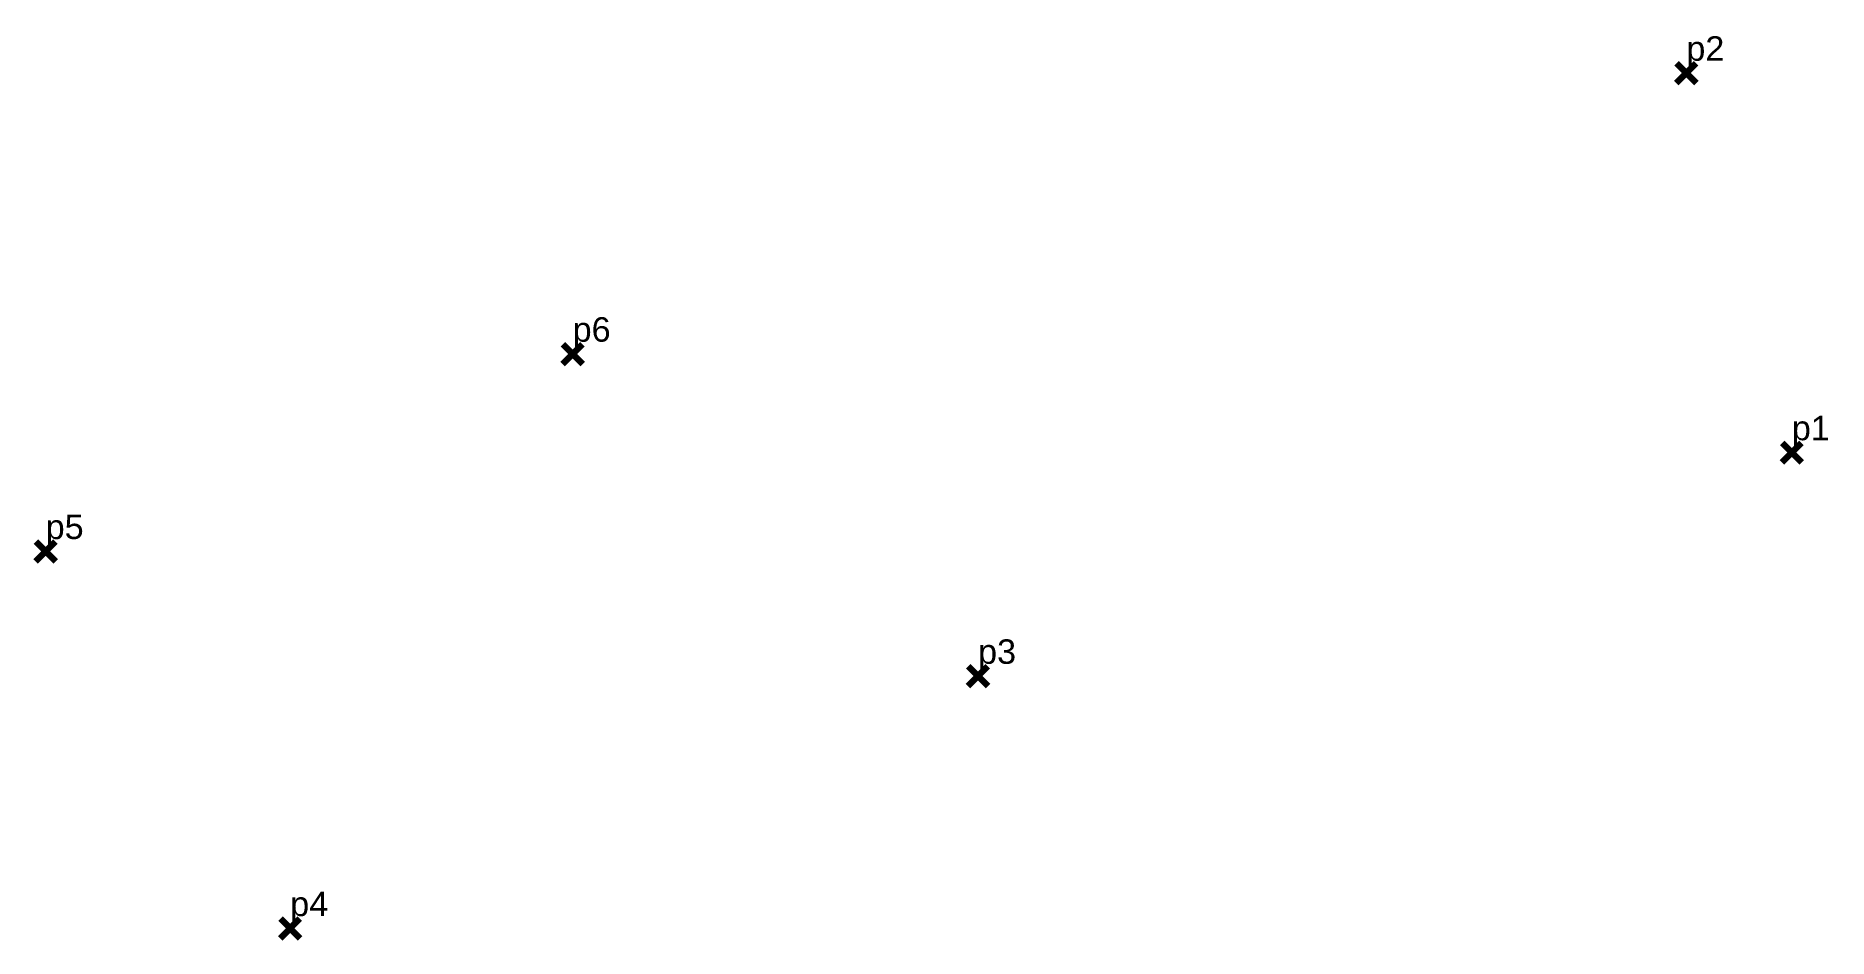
# Model space of a CAD drawing. Header units: millimetres. Extents: x 607516.6 to 607581.2, y 1323671.5 to 1323734.7.
# Drawn here: x 607516.58 to 607553.23, y 1323716.23 to 1323734.68 of the extents above; entities outside this region: 8.
import ezdxf

# ---------------------------------------------------------------- set-up
doc = ezdxf.new("R2010")
doc.units = ezdxf.units.MM
doc.header["$PDMODE"] = 3
doc.header["$PDSIZE"] = 0.2
doc.layers.add('Point', color=5, linetype='CONTINUOUS', lineweight=100)
doc.layers.add('Point_Name', color=1, linetype='CONTINUOUS', lineweight=100)
doc.styles.get("Standard").update_dxf_attribs({"font": 'arial.ttf', "width": 0.65})

msp = doc.modelspace()

# ---------------------------------------------------------------- linework, layer by layer
at = {"layer": 'Point'}
for p in [(607550.329, 1323733.918, 144.95), (607527.557, 1323728.175, 148.934), (607552.486, 1323726.161, 142.461), (607516.782, 1323724.141, 150.048), (607535.847, 1323721.591, 147.368), (607521.782, 1323716.434, 149.621), (607577.452, 1323682.621, 141.455), (607540.767, 1323677.299, 141.87), (607580.423, 1323676.604, 140.835), (607543.322, 1323671.653, 140.687)]:
    msp.add_point(p, dxfattribs=at)

# ---------------------------------------------------------------- texts
at = {"layer": 'Point_Name'}
for s, p in [('p2', (607550.329, 1323734.168)), ('p6', (607527.557, 1323728.425)), ('p1', (607552.486, 1323726.411)), ('p5', (607516.782, 1323724.391)), ('p3', (607535.847, 1323721.841)), ('p4', (607521.782, 1323716.684)), ('p7', (607577.452, 1323682.871)), ('p10', (607540.767, 1323677.549)), ('p8', (607580.423, 1323676.854)), ('p9', (607543.322, 1323671.903))]:
    msp.add_text(s, height=0.5, dxfattribs=at).set_placement(p)

doc.saveas('drawing.dxf')
